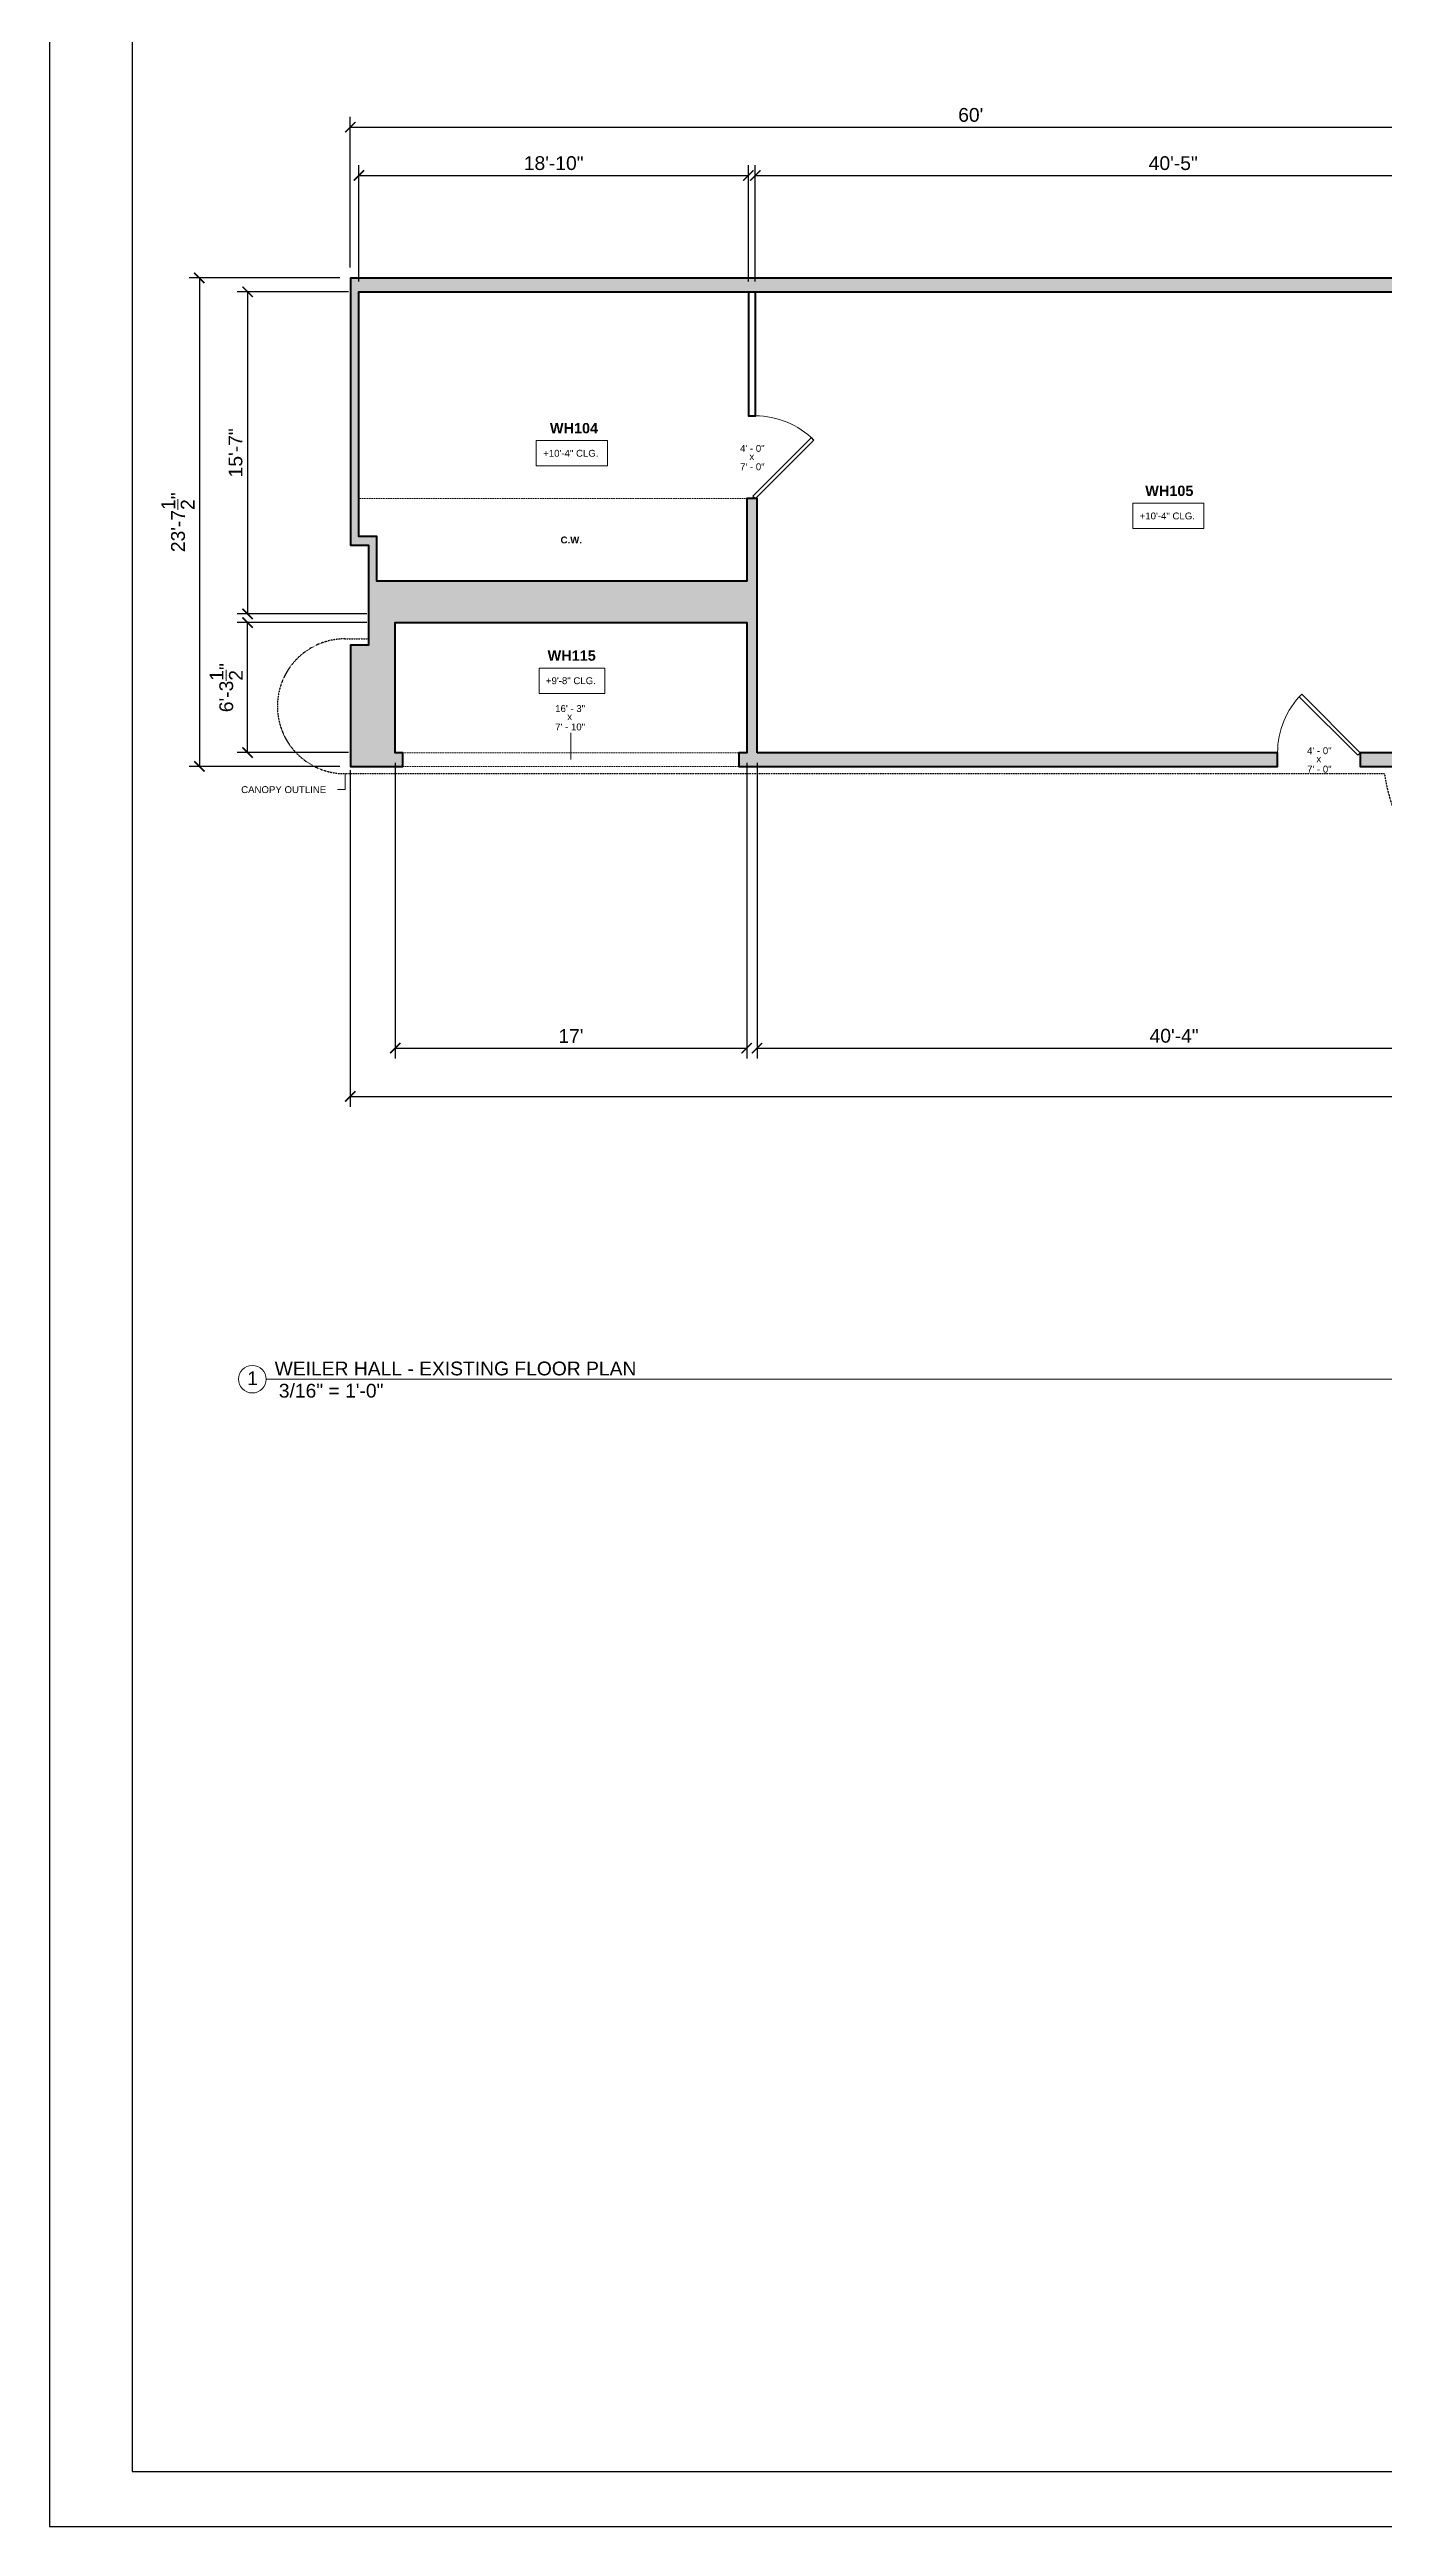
# Model space of a CAD drawing. Header units: inches. Extents: x -2078 to 106214, y -964 to 6385.
# Drawn here: x 75470 to 76244, y 2929 to 4366 of the extents above; entities that cross this region are included whole.
import ezdxf

# ---------------------------------------------------------------- set-up
doc = ezdxf.new("R2010")
doc.units = ezdxf.units.IN
doc.header["$MEASUREMENT"] = 0
doc.linetypes.add('HIDDEN2', pattern=[0.1875, 0.125, -0.0625])
for name, color, linetype, lineweight in [('A-ANNO', 2, 'Continuous', 5), ('A-ANNO-DIMS', 1, 'Continuous', 9), ('A-CASE', 4, 'Continuous', 9), ('A-DOOR', 1, 'Continuous', 18), ('A-HIDDEN', 2, 'HIDDEN2', 18), ('A-WALL', 3, 'Continuous', 40)]:
    doc.layers.add(name, color=color, linetype=linetype, lineweight=lineweight)
doc.layers.add('A-HATCH', color=9, linetype='Continuous')
doc.layers.add('A-TB', color=7, linetype='Continuous')
doc.styles.add('Arial_1', font='arial.ttf', dxfattribs={"height": 0.0625})
doc.styles.add('Arial_2', font='arial.ttf', dxfattribs={"height": 3})
doc.styles.add('Arial_3', font='arial.ttf', dxfattribs={"height": 0.125})
doc.styles.add('Arial_B', font='arialbd.ttf', dxfattribs={"height": 4.5})
doc.styles.add('Arial_B_1', font='arialbd.ttf', dxfattribs={"height": 3})
doc.styles.add('Jay Cad', font='arial.ttf', dxfattribs={"height": 0.125})
doc.dimstyles.new('Jay Cad - DIMS', dxfattribs={"dimtxt": 0.125, "dimasz": 0.09375, "dimexe": 0.09375, "dimexo": 0.09375, "dimgap": 0.046875, "dimtad": 1, "dimdec": 1, "dimzin": 0, "dimdsep": 46, "dimlunit": 4, "dimtxsty": 'Jay Cad', "dimblk": 'ARCHTICK', "dimcen": 0.09, "dimclrd": 1, "dimclre": 1, "dimclrt": 256, "dimadec": 0, "dimazin": 0, "dimtfac": 1, "dimtdec": 1, "dimtofl": 0, "dimtmove": 1, "dimatfit": 3, "dimfxl": 1, "dimtolj": 1, "dimtzin": 0, "dimarcsym": 0})

# ---------------------------------------------------------------- blocks, each defined once
blk = doc.blocks.new('JC_DOOR_SINGLE PANEL - SINGLE DOOR-1473897-Weiler Hall - Main Floor Plan Existing')
at = {"layer": 'A-DOOR', "lineweight": 30}
for p, q in [((-9.9, 37.9), (-11.4, 36.5)), ((-11.4, 36.5), (22.6, 2.6)), ((24, 4), (-9.9, 37.9)), ((22.6, 2.6), (24, 4))]:
    blk.add_line(p, q, dxfattribs=at)
at = {"layer": 'A-DOOR', "lineweight": 9}
blk.add_arc((24, 4), 48, 135, 180, dxfattribs=at)
blk = doc.blocks.new('JC_OPENING DOOR - OPENING DOOR-1475725-Weiler Hall - Main Floor Plan Existing')
at = {"linetype": 'HIDDEN2'}
for p, q in [((97.2, 4), (-97.8, 4)), ((-97.8, -4), (97.2, -4))]:
    blk.add_line(p, q, dxfattribs=at)
for p, q in [((-97.8, 4), (-97.8, -4)), ((97.2, -4), (97.2, 4))]:
    blk.add_line(p, q)
blk = doc.blocks.new('JC_DOOR_SINGLE PANEL - SINGLE DOOR-1488024-Weiler Hall - Main Floor Plan Existing')
at = {"layer": 'A-DOOR', "lineweight": 30}
for p, q in [((-9.9, 35.9), (-11.4, 34.5)), ((-11.4, 34.5), (22.6, 0.6)), ((24, 2), (-9.9, 35.9)), ((22.6, 0.6), (24, 2))]:
    blk.add_line(p, q, dxfattribs=at)
at = {"layer": 'A-DOOR', "lineweight": 9}
blk.add_arc((24, 2), 48, 135, 180, dxfattribs=at)
blk = doc.blocks.new('JC- existing door Tag_quad - JC- existing door Tag_quad-839775-Weiler Hall - Main Floor Plan Existing')
at = {"layer": 'A-ANNO', "insert": (-0.023, 0.038), "char_height": 0.0625, "width": 0.0505, "attachment_point": 1, "style": 'Arial_1', "bg_fill": 3, "box_fill_scale": 1.25, "bg_fill_color": 256, "bg_fill_true_color": 13158600, "bg_fill_transparency": 0}
blk.add_mtext('x', dxfattribs=at)
blk = doc.blocks.new('_ArchTick')
at = {"color": 0, "linetype": 'ByBlock', "const_width": 0.15}
blk.add_lwpolyline([(-0.5, -0.5), (0.5, 0.5)], dxfattribs=at)
blk = doc.blocks.new('*D2833')
at = {"layer": 'A-ANNO-DIMS', "color": 1, "lineweight": -2, "transparency": 16777216}
for p, q in [((75653.9, 4033.7), (75578.8, 4033.7)), ((75584.8, 3958.2), (75584.8, 4033.7)), ((75643.4, 3958.2), (75578.8, 3958.2))]:
    blk.add_line(p, q, dxfattribs=at)
at = {"layer": 'Defpoints', "color": 0, "transparency": 16777216}
for p in [(75584.8, 4033.7), (75659.9, 4033.7), (75649.4, 3958.2)]:
    blk.add_point(p, dxfattribs=at)
at = {"layer": 'A-ANNO-DIMS', "color": 1, "lineweight": -2, "transparency": 16777216, "xscale": 6, "yscale": 6, "zscale": 6}
for p, rotation in [((75584.8, 4033.7), 90), ((75584.8, 3958.2), 270)]:
    blk.add_blockref('_ArchTick', p, dxfattribs=dict(at, rotation=rotation))
at = {"layer": 'A-ANNO-DIMS', "color": 2, "transparency": 16777216, "insert": (75572.4, 3995.9), "char_height": 8, "width": 0.883, "attachment_point": 5, "rotation": 90, "style": 'Jay Cad'}
blk.add_mtext('\\A1;6\'-3{\\H1x;\\S1/2;}"', dxfattribs=at)
blk = doc.blocks.new('*D2834')
at = {"layer": 'A-ANNO-DIMS', "color": 1, "lineweight": -2, "transparency": 16777216}
for p, q in [((75643.4, 4225.7), (75578.8, 4225.7)), ((75584.8, 4225.7), (75584.8, 4038.7)), ((75653.9, 4038.7), (75578.8, 4038.7))]:
    blk.add_line(p, q, dxfattribs=at)
at = {"layer": 'Defpoints', "color": 0, "transparency": 16777216}
for p in [(75649.4, 4225.7), (75584.8, 4038.7), (75659.9, 4038.7)]:
    blk.add_point(p, dxfattribs=at)
at = {"layer": 'A-ANNO-DIMS', "color": 1, "lineweight": -2, "transparency": 16777216, "xscale": 6, "yscale": 6, "zscale": 6}
for p, rotation in [((75584.8, 4225.7), 90), ((75584.8, 4038.7), 270)]:
    blk.add_blockref('_ArchTick', p, dxfattribs=dict(at, rotation=rotation))
at = {"layer": 'A-ANNO-DIMS', "color": 2, "transparency": 16777216, "insert": (75577.8, 4132.2), "char_height": 8, "width": 0.65, "attachment_point": 5, "rotation": 90, "style": 'Jay Cad'}
blk.add_mtext('\\A1;15\'-7"', dxfattribs=at)
blk = doc.blocks.new('*D2839')
at = {"layer": 'A-ANNO-DIMS', "color": 1, "lineweight": -2, "transparency": 16777216}
for p, q in [((75638.4, 4233.7), (75550.8, 4233.7)), ((75556.8, 4233.7), (75556.8, 3950.2)), ((75638.4, 3950.2), (75550.8, 3950.2))]:
    blk.add_line(p, q, dxfattribs=at)
at = {"layer": 'Defpoints', "color": 0, "transparency": 16777216}
for p in [(75644.4, 4233.7), (75556.8, 3950.2), (75644.4, 3950.2)]:
    blk.add_point(p, dxfattribs=at)
at = {"layer": 'A-ANNO-DIMS', "color": 1, "lineweight": -2, "transparency": 16777216, "xscale": 6, "yscale": 6, "zscale": 6}
for p, rotation in [((75556.8, 4233.7), 90), ((75556.8, 3950.2), 270)]:
    blk.add_blockref('_ArchTick', p, dxfattribs=dict(at, rotation=rotation))
at = {"layer": 'A-ANNO-DIMS', "color": 2, "transparency": 16777216, "insert": (75544.4, 4091.9), "char_height": 8, "width": 0.998, "attachment_point": 5, "rotation": 90, "style": 'Jay Cad'}
blk.add_mtext('\\A1;23\'-7{\\H1x;\\S1/2;}"', dxfattribs=at)
blk = doc.blocks.new('*D2840')
at = {"layer": 'A-ANNO-DIMS', "color": 1, "lineweight": -2, "transparency": 16777216}
for p, q in [((75879.4, 4231.7), (75879.4, 4299.2)), ((76364.4, 4246.2), (76364.4, 4299.2)), ((75879.4, 4293.2), (76364.4, 4293.2))]:
    blk.add_line(p, q, dxfattribs=at)
at = {"layer": 'Defpoints', "color": 0, "transparency": 16777216}
for p in [(76364.4, 4293.2), (76364.4, 4240.2), (75879.4, 4225.7)]:
    blk.add_point(p, dxfattribs=at)
at = {"layer": 'A-ANNO-DIMS', "color": 1, "lineweight": -2, "transparency": 16777216, "xscale": 6, "yscale": 6, "zscale": 6, "rotation": 180}
blk.add_blockref('_ArchTick', (75879.4, 4293.2), dxfattribs=at)
at = {"layer": 'A-ANNO-DIMS', "color": 1, "lineweight": -2, "transparency": 16777216, "xscale": 6, "yscale": 6, "zscale": 6}
blk.add_blockref('_ArchTick', (76364.4, 4293.2), dxfattribs=at)
at = {"layer": 'A-ANNO-DIMS', "color": 2, "transparency": 16777216, "insert": (76121.9, 4300.3), "char_height": 8, "width": 0.65, "attachment_point": 5, "style": 'Jay Cad'}
blk.add_mtext('\\A1;40\'-5"', dxfattribs=at)
blk = doc.blocks.new('*D2841')
at = {"layer": 'A-ANNO-DIMS', "color": 1, "lineweight": -2, "transparency": 16777216}
for p, q in [((75649.4, 4231.7), (75649.4, 4299.2)), ((75875.4, 4231.7), (75875.4, 4299.2)), ((75649.4, 4293.2), (75875.4, 4293.2))]:
    blk.add_line(p, q, dxfattribs=at)
at = {"layer": 'Defpoints', "color": 0, "transparency": 16777216}
for p in [(75875.4, 4293.2), (75649.4, 4225.7), (75875.4, 4225.7)]:
    blk.add_point(p, dxfattribs=at)
at = {"layer": 'A-ANNO-DIMS', "color": 1, "lineweight": -2, "transparency": 16777216, "xscale": 6, "yscale": 6, "zscale": 6, "rotation": 180}
blk.add_blockref('_ArchTick', (75649.4, 4293.2), dxfattribs=at)
at = {"layer": 'A-ANNO-DIMS', "color": 1, "lineweight": -2, "transparency": 16777216, "xscale": 6, "yscale": 6, "zscale": 6}
blk.add_blockref('_ArchTick', (75875.4, 4293.2), dxfattribs=at)
at = {"layer": 'A-ANNO-DIMS', "color": 2, "transparency": 16777216, "insert": (75762.4, 4300.3), "char_height": 8, "width": 0.765, "attachment_point": 5, "style": 'Jay Cad'}
blk.add_mtext('\\A1;18\'-10"', dxfattribs=at)
blk = doc.blocks.new('*D2843')
at = {"layer": 'A-ANNO-DIMS', "color": 1, "lineweight": -2, "transparency": 16777216}
for p, q in [((75644.4, 4239.7), (75644.4, 4327.2)), ((75644.4, 4321.2), (76364.4, 4321.2)), ((76364.4, 4246.2), (76364.4, 4327.2))]:
    blk.add_line(p, q, dxfattribs=at)
at = {"layer": 'Defpoints', "color": 0, "transparency": 16777216}
for p in [(76364.4, 4321.2), (75644.4, 4233.7), (76364.4, 4240.2)]:
    blk.add_point(p, dxfattribs=at)
at = {"layer": 'A-ANNO-DIMS', "color": 1, "lineweight": -2, "transparency": 16777216, "xscale": 6, "yscale": 6, "zscale": 6, "rotation": 180}
blk.add_blockref('_ArchTick', (75644.4, 4321.2), dxfattribs=at)
at = {"layer": 'A-ANNO-DIMS', "color": 1, "lineweight": -2, "transparency": 16777216, "xscale": 6, "yscale": 6, "zscale": 6}
blk.add_blockref('_ArchTick', (76364.4, 4321.2), dxfattribs=at)
at = {"layer": 'A-ANNO-DIMS', "color": 2, "transparency": 16777216, "insert": (76004.4, 4328.3), "char_height": 8, "width": 0.65, "attachment_point": 5, "style": 'Jay Cad'}
blk.add_mtext("\\A1;60'", dxfattribs=at)
blk = doc.blocks.new('*D2844')
at = {"layer": 'A-ANNO-DIMS', "color": 1, "lineweight": -2, "transparency": 16777216}
for p, q in [((75644.4, 3948), (75644.4, 3752.7)), ((78153.4, 3944.2), (78153.4, 3752.7)), ((75644.4, 3758.7), (78153.4, 3758.7))]:
    blk.add_line(p, q, dxfattribs=at)
at = {"layer": 'Defpoints', "color": 0, "transparency": 16777216}
for p in [(75644.4, 3954), (78153.4, 3950.2), (78153.4, 3758.7)]:
    blk.add_point(p, dxfattribs=at)
at = {"layer": 'A-ANNO-DIMS', "color": 1, "lineweight": -2, "transparency": 16777216, "xscale": 6, "yscale": 6, "zscale": 6, "rotation": 180}
blk.add_blockref('_ArchTick', (75644.4, 3758.7), dxfattribs=at)
at = {"layer": 'A-ANNO-DIMS', "color": 1, "lineweight": -2, "transparency": 16777216, "xscale": 6, "yscale": 6, "zscale": 6}
blk.add_blockref('_ArchTick', (78153.4, 3758.7), dxfattribs=at)
at = {"layer": 'A-ANNO-DIMS', "color": 2, "transparency": 16777216, "insert": (76898.9, 3765.8), "char_height": 8, "width": 0.765, "attachment_point": 5, "style": 'Jay Cad'}
blk.add_mtext('\\A1;209\'-1"', dxfattribs=at)
blk = doc.blocks.new('*D2817')
at = {"layer": 'A-ANNO-DIMS', "color": 1, "lineweight": -2, "transparency": 16777216}
for p, q in [((75670.4, 3952.2), (75670.4, 3780.7)), ((75874.4, 3952.2), (75874.4, 3780.7)), ((75670.4, 3786.7), (75874.4, 3786.7))]:
    blk.add_line(p, q, dxfattribs=at)
at = {"layer": 'Defpoints', "color": 0, "transparency": 16777216}
for p in [(75670.4, 3958.2), (75874.4, 3958.2), (75874.4, 3786.7)]:
    blk.add_point(p, dxfattribs=at)
at = {"layer": 'A-ANNO-DIMS', "color": 1, "lineweight": -2, "transparency": 16777216, "xscale": 6, "yscale": 6, "zscale": 6, "rotation": 180}
blk.add_blockref('_ArchTick', (75670.4, 3786.7), dxfattribs=at)
at = {"layer": 'A-ANNO-DIMS', "color": 1, "lineweight": -2, "transparency": 16777216, "xscale": 6, "yscale": 6, "zscale": 6}
blk.add_blockref('_ArchTick', (75874.4, 3786.7), dxfattribs=at)
at = {"layer": 'A-ANNO-DIMS', "color": 2, "transparency": 16777216, "insert": (75772.4, 3793.7), "char_height": 8, "width": 0.65, "attachment_point": 5, "style": 'Jay Cad'}
blk.add_mtext("\\A1;17'", dxfattribs=at)
blk = doc.blocks.new('*D2818')
at = {"layer": 'A-ANNO-DIMS', "color": 1, "lineweight": -2, "transparency": 16777216}
for p, q in [((75880.4, 3952.2), (75880.4, 3780.7)), ((76364.4, 3827.5), (76364.4, 3780.7)), ((75880.4, 3786.7), (76364.4, 3786.7))]:
    blk.add_line(p, q, dxfattribs=at)
at = {"layer": 'Defpoints', "color": 0, "transparency": 16777216}
for p in [(75880.4, 3958.2), (76364.4, 3833.5), (76364.4, 3786.7)]:
    blk.add_point(p, dxfattribs=at)
at = {"layer": 'A-ANNO-DIMS', "color": 1, "lineweight": -2, "transparency": 16777216, "xscale": 6, "yscale": 6, "zscale": 6, "rotation": 180}
blk.add_blockref('_ArchTick', (75880.4, 3786.7), dxfattribs=at)
at = {"layer": 'A-ANNO-DIMS', "color": 1, "lineweight": -2, "transparency": 16777216, "xscale": 6, "yscale": 6, "zscale": 6}
blk.add_blockref('_ArchTick', (76364.4, 3786.7), dxfattribs=at)
at = {"layer": 'A-ANNO-DIMS', "color": 2, "transparency": 16777216, "insert": (76122.4, 3793.8), "char_height": 8, "width": 0.65, "attachment_point": 5, "style": 'Jay Cad'}
blk.add_mtext('\\A1;40\'-4"', dxfattribs=at)
blk = doc.blocks.new('JC_TB_48x36 - JC_TB_3624-1264225-Floor Plans')
at = {"layer": 'A-TB'}
for p, q in [((-0.003, 24.012), (-0.003, -11.988)), ((0.747, 23.512), (0.747, -11.488)), ((0.747, -11.488), (47.497, -11.488)), ((-0.003, -11.988), (47.997, -11.988))]:
    blk.add_line(p, q, dxfattribs=at)
blk = doc.blocks.new('Viewport - View Title-2281-Floor Plans')
at = {"layer": 'A-ANNO'}
for start, end in [(0, 180), (180, 360)]:
    blk.add_arc((-0.125, 0), 0.125, start, end, dxfattribs=at)

msp = doc.modelspace()

# ---------------------------------------------------------------- linework, layer by layer
at = {"layer": 'A-ANNO'}
for p, q in [((75641.437, 3946.004), (75641.437, 3936.719)), ((75641.437, 3936.719), (75637.173, 3936.719))]:
    msp.add_line(p, q, dxfattribs=at)
at = {"layer": 'A-ANNO', "color": 250}
msp.add_line((75637.173, 3936.719), (75637.008, 3936.719), dxfattribs=at)
at = {"layer": 'A-CASE', "linetype": 'HIDDEN2'}
msp.add_line((75873.93, 4105.652), (75649.43, 4105.652), dxfattribs=at)
at = {"layer": 'A-HIDDEN', "lineweight": 30}
msp.add_line((75641.242, 4024.24), (75654.861, 4024.24), dxfattribs=at)
for centre, radius, start, end in [((75641.242, 3985.115), 39.125, 90, 270), ((76353.966, 3962.631), 110.778, 188.639688, 271.27451)]:
    msp.add_arc(centre, radius, start, end, dxfattribs=at)

# ---------------------------------------------------------------- block references
at = {"layer": 'A-DOOR'}
msp.add_blockref('JC_OPENING DOOR - OPENING DOOR-1475725-Weiler Hall - Main Floor Plan Existing', (75772.684, 3954.152), dxfattribs=at)

# ---------------------------------------------------------------- texts
at = {"layer": 'A-ANNO', "attachment_point": 1}
for s, insert, char_height, width, style in [('WH104', (75760.211, 4149.527), 6, 59.388, 'Arial_B'), ('WH105', (76105.651, 4113.151), 6, 59.388, 'Arial_B'), ('\\pi30.90944;WH115', (75727.97, 4017.527), 6, 89.486, 'Arial_B'), ('CANOPY OUTLINE', (75581.054, 3938.719), 4, 61.61, 'Arial_2'), ('1', (75584.559, 3599.09), 8, 7.474, 'Arial_3'), ('WEILER HALL - EXISTING FLOOR PLAN', (75600.5, 3604.758), 8, 223.614, 'Arial_3'), (' 3/16" = 1\'-0"', (75599.81, 3591.862), 8, 77.366, 'Arial_3')]:
    msp.add_mtext(s, dxfattribs=dict(at, insert=insert, char_height=char_height, width=width, style=style))
at = {"layer": 'A-ANNO', "char_height": 4, "attachment_point": 1, "style": 'Arial_2', "bg_fill": 3, "box_fill_scale": 1.25, "bg_fill_color": 256, "bg_fill_true_color": 13158600, "bg_fill_transparency": 0}
for s, insert, width in [('+10\'-4" CLG.', (75756.303, 4133.943), 40.198), ('4\' - 0"', (75870.557, 4136.789), 17.978), ('+10\'-4" CLG.', (76102.397, 4097.567), 40.198), ('+9\'-8" CLG.', (75757.891, 4001.943), 36.36), ('16\' - 3"', (75763.278, 3985.788), 21.816), ('4\' - 0"', (76199.557, 3961.289), 17.978)]:
    msp.add_mtext(s, dxfattribs=dict(at, insert=insert, width=width))

# ---------------------------------------------------------------- dimensions: what is measured, and where the dimension line sits
at = {"layer": 'A-ANNO-DIMS'}
for base, p1, p2, picture, middle in [((76364.43, 4321.205), (75644.43, 4233.652), (76364.43, 4240.152), '*D2843', (76004.43, 4328.289)), ((75875.43, 4293.205), (75649.43, 4225.652), (75875.43, 4225.652), '*D2841', (75762.43, 4300.289)), ((76364.43, 4293.205), (75879.43, 4225.652), (76364.43, 4240.152), '*D2840', (76121.93, 4300.289)), ((75874.43, 3786.729), (75670.43, 3958.152), (75874.43, 3958.152), '*D2817', (75772.43, 3793.745))]:
    dim = msp.add_linear_dim(base=base, p1=p1, p2=p2, dimstyle='Jay Cad - DIMS', override={"dimclrt": 2}, dxfattribs=at)
    dim.commit()
    dim.dimension.update_dxf_attribs({"geometry": picture, "text_midpoint": middle})
for base, p1, p2, picture, middle in [((75556.849, 3950.152), (75644.43, 4233.652), (75644.43, 3950.152), '*D2839', (75544.412, 4091.902)), ((75584.849, 4038.652), (75649.43, 4225.652), (75659.861, 4038.652), '*D2834', (75577.764, 4132.152)), ((75584.849, 4033.652), (75649.43, 3958.152), (75659.861, 4033.652), '*D2833', (75572.412, 3995.902))]:
    dim = msp.add_linear_dim(base=base, p1=p1, p2=p2, angle=90, dimstyle='Jay Cad - DIMS', override={"dimclrt": 2}, dxfattribs=at)
    dim.commit()
    dim.dimension.update_dxf_attribs({"geometry": picture, "text_midpoint": middle})

# ---------------------------------------------------------------- next in the draw order: linework, layer by layer
at = {"layer": 'A-ANNO', "flags": 128}
for points in [[(75752.303, 4139.276), (75793.639, 4139.276), (75793.639, 4124.599), (75752.303, 4124.599)], [(76098.397, 4102.9), (76139.733, 4102.9), (76139.733, 4088.223), (76098.397, 4088.223)], [(75753.891, 4007.276), (75792.051, 4007.276), (75792.051, 3992.599), (75753.891, 3992.599)]]:
    msp.add_lwpolyline(points, close=True, dxfattribs=at)

# ---------------------------------------------------------------- next in the draw order: texts
at = {"layer": 'A-ANNO', "char_height": 4, "attachment_point": 1, "style": 'Arial_2', "bg_fill": 3, "box_fill_scale": 1.25, "bg_fill_color": 256, "bg_fill_true_color": 13158600, "bg_fill_transparency": 0}
for s, insert, width in [('7\' - 0"', (75870.557, 4126.108), 17.978), ('7\' - 10"', (75763.278, 3975.107), 21.816), ('7\' - 0"', (76199.557, 3950.608), 17.978)]:
    msp.add_mtext(s, dxfattribs=dict(at, insert=insert, width=width))

# ---------------------------------------------------------------- next in the draw order: hatches: boundary and pattern name
at = {"layer": 'A-HATCH'}
h = msp.add_hatch(color=256, dxfattribs=at)
h.dxf.hatch_style = 1
h.paths.add_polyline_path([(76714.365, 4091.893), (76711.412, 4090.578), (76711.068, 4090.486), (76712.362, 4085.657), (76713.087, 4085.851), (76716.398, 4087.325)])
h.paths.add_polyline_path([(76565.93, 4232.152), (76527.93, 4232.152), (76527.93, 4229.152), (76565.93, 4229.152)], flags=17)
h.paths.add_polyline_path([(75880.43, 4105.652), (75874.43, 4105.652), (75874.43, 4057.652), (75659.861, 4057.652), (75659.861, 4083.652), (75649.43, 4083.652), (75649.43, 4225.652), (76364.43, 4225.652), (76364.43, 3958.152), (76230.43, 3958.152), (76230.43, 3950.152), (76648.43, 3950.152), (76648.43, 3962.152), (76374.43, 3962.152), (76374.43, 4092.652), (76386.93, 4092.652), (76386.93, 4098.652), (76374.43, 4098.652), (76374.43, 4229.152), (76432.93, 4229.152), (76432.93, 4240.152), (76364.43, 4240.152), (76364.43, 4233.652), (75644.43, 4233.652), (75644.43, 4078.652), (75654.861, 4078.652), (75654.861, 4020.652), (75644.43, 4020.652), (75644.43, 3950.152), (75674.861, 3950.152), (75674.861, 3958.152), (75670.43, 3958.152), (75670.43, 4033.652), (75874.43, 4033.652), (75874.43, 3958.152), (75869.861, 3958.152), (75869.861, 3950.152), (76182.43, 3950.152), (76182.43, 3958.152), (75880.43, 3958.152)])
h.paths.add_polyline_path([(76486.93, 4240.152), (76470.93, 4240.152), (76470.93, 4229.152), (76486.93, 4229.152)], flags=17)
h.paths.add_polyline_path([(76527.93, 4240.152), (76524.93, 4240.152), (76524.93, 4229.152), (76527.93, 4229.152)], flags=17)
h.paths.add_polyline_path([(76539.93, 4229.152), (76533.93, 4229.152), (76533.93, 4098.652), (76531.93, 4098.652), (76531.93, 4092.652), (76539.93, 4092.652), (76539.93, 4102.79), (76569.942, 4087.633), (76573.101, 4086.869), (76574.276, 4091.729), (76571.68, 4092.357), (76539.93, 4108.392)], flags=17)
h.paths.add_polyline_path([(76617.969, 4240.152), (76565.93, 4240.152), (76565.93, 4229.152), (76617.969, 4229.152)], flags=17)
h.paths.add_polyline_path([(76495.93, 4098.652), (76482.93, 4098.652), (76482.93, 4092.652), (76495.93, 4092.652)], flags=17)
h.paths.add_polyline_path([(76969.43, 3962.152), (76940.43, 3962.152), (76940.43, 3974.034), (76934.43, 3974.034), (76934.43, 3962.152), (76684.43, 3962.152), (76684.43, 3950.152), (76969.43, 3950.152)])
h.paths.add_polyline_path([(76756.43, 4240.152), (76655.969, 4240.152), (76655.969, 4229.152), (76751.43, 4229.152), (76751.43, 4108.396), (76747.252, 4106.535), (76749.286, 4101.968), (76751.43, 4102.922), (76751.43, 4092.652), (76759.43, 4092.652), (76759.43, 4097.652), (76756.43, 4097.652)])
h.paths.add_polyline_path([(76887.43, 4240.152), (76833.43, 4240.152), (76833.43, 4229.152), (76887.43, 4229.152)])
h.paths.add_polyline_path([(76795.43, 4240.152), (76794.43, 4240.152), (76794.43, 4229.152), (76795.43, 4229.152)])
h.paths.add_polyline_path([(76940.43, 4240.152), (76925.43, 4240.152), (76925.43, 4229.152), (76934.43, 4229.152), (76934.43, 4097.652), (76913.43, 4097.652), (76913.43, 4092.652), (76934.43, 4092.652), (76934.43, 4010.034), (76940.43, 4010.034)])
h.paths.add_polyline_path([(76979.43, 4240.152), (76978.43, 4240.152), (76978.43, 4229.152), (76979.43, 4229.152)])
h.paths.add_polyline_path([(77092.93, 4240.152), (77013.93, 4240.152), (77013.93, 4169.034), (77020.93, 4169.034), (77020.93, 4229.152), (77078.93, 4229.152), (77078.93, 4108.998), (77020.93, 4108.998), (77020.93, 4133.034), (77013.93, 4133.034), (77013.93, 4024.034), (77020.93, 4024.034), (77020.93, 4103.998), (77078.93, 4103.998), (77078.93, 3962.152), (77047.43, 3962.152), (77047.43, 3986.034), (77020.93, 3986.034), (77020.93, 3988.034), (77013.93, 3988.034), (77013.93, 3981.034), (77042.43, 3981.034), (77042.43, 3962.152), (77041.43, 3962.152), (77041.43, 3950.152), (77102.93, 3950.152), (77102.93, 3962.152), (77092.93, 3962.152), (77092.93, 4200.152), (77129.93, 4200.152), (77129.93, 4211.152), (77092.93, 4211.152)])
h.paths.add_polyline_path([(76817.43, 4097.652), (76795.43, 4097.652), (76795.43, 4092.652), (76817.43, 4092.652)])
h.paths.add_polyline_path([(77356.93, 3962.152), (77138.93, 3962.152), (77138.93, 3950.152), (77356.93, 3950.152)])
h.paths.add_polyline_path([(77221.93, 4211.152), (77205.93, 4211.152), (77205.93, 4200.152), (77221.93, 4200.152)])
h.paths.add_polyline_path([(77313.93, 4211.152), (77297.93, 4211.152), (77297.93, 4200.152), (77313.93, 4200.152)])
h.paths.add_polyline_path([(77458.93, 4211.152), (77389.93, 4211.152), (77389.93, 4200.152), (77430.93, 4200.152), (77430.93, 3962.152), (77392.93, 3962.152), (77392.93, 3950.152), (77693.93, 3950.152), (77693.93, 3962.152), (77443.93, 3962.152), (77443.93, 4200.152), (77458.93, 4200.152)])
h.paths.add_polyline_path([(77497.93, 4211.152), (77496.93, 4211.152), (77496.93, 4200.152), (77497.93, 4200.152)], flags=17)
h.paths.add_polyline_path([(77551.93, 4211.152), (77535.93, 4211.152), (77535.93, 4200.152), (77551.93, 4200.152)], flags=17)
h.paths.add_polyline_path([(77644.93, 4211.152), (77628.93, 4211.152), (77628.93, 4200.152), (77644.93, 4200.152)], flags=17)
h.paths.add_polyline_path([(77590.93, 4211.152), (77589.93, 4211.152), (77589.93, 4200.152), (77590.93, 4200.152)], flags=17)
h.paths.add_polyline_path([(77683.93, 4211.152), (77682.93, 4211.152), (77682.93, 4200.152), (77683.93, 4200.152)], flags=17)
h.paths.add_polyline_path([(77829.93, 4211.152), (77721.93, 4211.152), (77721.93, 4200.152), (77793.93, 4200.152), (77793.93, 4186.652), (77692.93, 4186.652), (77692.93, 4082.485), (77696.93, 4082.485), (77696.93, 4182.652), (77793.93, 4182.652), (77793.93, 4046.652), (77733.654, 4046.652), (77733.654, 4042.652), (77793.93, 4042.652), (77793.93, 3962.152), (77753.93, 3962.152), (77753.93, 3950.152), (77817.93, 3950.152), (77817.93, 3962.152), (77806.93, 3962.152), (77806.93, 4055.152), (77821.43, 4055.152), (77821.43, 4060.152), (77806.93, 4060.152), (77806.93, 4200.152), (77829.93, 4200.152)])
h.paths.add_polyline_path([(77697.654, 4046.652), (77696.93, 4046.652), (77696.93, 4052.485), (77692.93, 4052.485), (77692.93, 4042.652), (77697.654, 4042.652)], flags=17)
h.paths.add_polyline_path([(77875.43, 4060.152), (77857.43, 4060.152), (77857.43, 4055.152), (77875.43, 4055.152)])
h.paths.add_polyline_path([(77920.43, 4105.632), (77923.43, 4105.632), (77923.43, 4110.632), (77920.43, 4110.632), (77920.43, 4200.152), (77922.555, 4200.152), (77922.555, 4211.152), (77906.93, 4211.152), (77906.93, 4200.152), (77915.43, 4200.152), (77915.43, 4060.152), (77911.43, 4060.152), (77911.43, 4055.152), (77920.43, 4055.152)])
h.paths.add_polyline_path([(77868.93, 4211.152), (77867.93, 4211.152), (77867.93, 4200.152), (77868.93, 4200.152)])
h.paths.add_polyline_path([(77961.555, 4211.152), (77960.555, 4211.152), (77960.555, 4200.152), (77961.555, 4200.152)])
h.paths.add_polyline_path([(78015.18, 4211.152), (77999.555, 4211.152), (77999.555, 4200.152), (78015.134, 4200.152)])
h.paths.add_polyline_path([(77997.43, 4200.152), (77992.43, 4200.152), (77992.43, 4110.632), (77983.43, 4110.632), (77983.43, 4105.632), (78000.43, 4105.632), (78000.43, 4110.632), (77997.43, 4110.632)])
h.paths.add_polyline_path([(78054.18, 4211.152), (78053.18, 4211.152), (78053.18, 4200.152), (78054.18, 4200.152)])
h.paths.add_polyline_path([(78069.43, 4200.152), (78065.43, 4200.152), (78065.43, 4110.632), (78060.43, 4110.632), (78060.43, 4105.632), (78072.43, 4105.632), (78072.43, 4110.632), (78069.43, 4110.632)])
h.paths.add_polyline_path([(78153.43, 4211.152), (78092.18, 4211.152), (78092.18, 4200.152), (78141.43, 4200.152), (78141.43, 4110.632), (78132.43, 4110.632), (78132.43, 4105.632), (78141.43, 4105.632), (78141.43, 3962.152), (78104.971, 3962.152), (78104.971, 3950.152), (78153.43, 3950.152)])
h.paths.add_polyline_path([(78070.971, 3962.152), (77851.93, 3962.152), (77851.93, 3950.152), (78070.971, 3950.152)])
h.paths.add_polyline_path([(76375.43, 3864.153), (76356.43, 3864.153), (76356.43, 3845.153), (76375.43, 3845.153)])
h.paths.add_polyline_path([(76493.93, 3864.153), (76474.93, 3864.153), (76474.93, 3845.153), (76493.93, 3845.153)])
h.paths.add_polyline_path([(76615.43, 3864.153), (76596.43, 3864.153), (76596.43, 3845.153), (76615.43, 3845.153)])
h.paths.add_polyline_path([(76735.93, 3864.153), (76716.93, 3864.153), (76716.93, 3845.153), (76735.93, 3845.153)])
h.paths.add_polyline_path([(76855.93, 3864.153), (76836.93, 3864.153), (76836.93, 3845.153), (76855.93, 3845.153)])
h.paths.add_polyline_path([(76972.93, 3864.153), (76953.93, 3864.153), (76953.93, 3845.153), (76972.93, 3845.153)])
h.paths.add_polyline_path([(77092.43, 3864.153), (77073.43, 3864.153), (77073.43, 3845.153), (77092.43, 3845.153)])
h.paths.add_polyline_path([(77209.43, 3864.153), (77190.43, 3864.153), (77190.43, 3845.153), (77209.43, 3845.153)])
h.paths.add_polyline_path([(77440.93, 3864.153), (77421.93, 3864.153), (77421.93, 3845.153), (77440.93, 3845.153)])
h.paths.add_polyline_path([(77557.93, 3864.153), (77538.93, 3864.153), (77538.93, 3845.153), (77557.93, 3845.153)])
h.paths.add_polyline_path([(77677.93, 3864.153), (77658.93, 3864.153), (77658.93, 3845.153), (77677.93, 3845.153)])
h.paths.add_polyline_path([(77798.93, 3864.153), (77779.93, 3864.153), (77779.93, 3845.153), (77798.93, 3845.153)])
h.paths.add_polyline_path([(77918.93, 3864.153), (77899.93, 3864.153), (77899.93, 3845.153), (77918.93, 3845.153)])
h.paths.add_polyline_path([(78038.93, 3864.153), (78019.93, 3864.153), (78019.93, 3845.153), (78038.93, 3845.153)])
h.paths.add_polyline_path([(78161.93, 3864.153), (78142.93, 3864.153), (78142.93, 3845.153), (78161.93, 3845.153)])

# ---------------------------------------------------------------- next in the draw order: linework, layer by layer
at = {"layer": 'A-ANNO'}
msp.add_line((75772.361, 3954.152), (75772.361, 3969.763), dxfattribs=at)
at = {"layer": 'A-HIDDEN', "lineweight": 30}
msp.add_line((76244.445, 3945.99), (75641.242, 3945.99), dxfattribs=at)

# ---------------------------------------------------------------- next in the draw order: block references
at = {"layer": 'A-DOOR', "rotation": 269.9999999999998}
msp.add_blockref('JC_DOOR_SINGLE PANEL - SINGLE DOOR-1488024-Weiler Hall - Main Floor Plan Existing', (75877.43, 4129.652), dxfattribs=at)
at = {"layer": 'A-DOOR'}
msp.add_blockref('JC_DOOR_SINGLE PANEL - SINGLE DOOR-1473897-Weiler Hall - Main Floor Plan Existing', (76206.43, 3954.152), dxfattribs=at)

# ---------------------------------------------------------------- next in the draw order: block references
at = {"layer": 'A-ANNO', "xscale": 64, "yscale": 64, "zscale": 64}
for p in [(75877.43, 4129.652), (75771.738, 3978.651), (76206.43, 3954.152)]:
    msp.add_blockref('JC- existing door Tag_quad - JC- existing door Tag_quad-839775-Weiler Hall - Main Floor Plan Existing', p, dxfattribs=at)

# ---------------------------------------------------------------- next in the draw order: dimensions: what is measured, and where the dimension line sits
at = {"layer": 'A-ANNO-DIMS'}
for base, p1, p2, picture, middle in [((78153.43, 3758.729), (75644.43, 3953.965), (78153.43, 3950.152), '*D2844', (76898.93, 3765.814)), ((76364.43, 3786.729), (75880.43, 3958.152), (76364.43, 3833.465), '*D2818', (76122.43, 3793.814))]:
    dim = msp.add_linear_dim(base=base, p1=p1, p2=p2, dimstyle='Jay Cad - DIMS', override={"dimclrt": 2}, dxfattribs=at)
    dim.commit()
    dim.dimension.update_dxf_attribs({"geometry": picture, "text_midpoint": middle})

# ---------------------------------------------------------------- next in the draw order: block references
at = {"layer": 'A-TB', "xscale": 64, "yscale": 64, "zscale": 64}
msp.add_blockref('JC_TB_48x36 - JC_TB_3624-1264225-Floor Plans', (75470.08, 3695.863), dxfattribs=at)

# ---------------------------------------------------------------- next in the draw order: linework, layer by layer
at = {"layer": 'A-ANNO', "lineweight": 9}
msp.add_line((75595.551, 3594.551), (78239.572, 3594.551), dxfattribs=at)
at = {"layer": 'A-WALL', "lineweight": 60}
for points in [[(76364.43, 4233.652), (75644.43, 4233.652), (75644.43, 4078.652), (75654.861, 4078.652), (75654.861, 4020.652), (75644.43, 4020.652), (75644.43, 3950.152), (75674.861, 3950.152), (75674.861, 3958.152), (75670.43, 3958.152), (75670.43, 4033.652), (75874.43, 4033.652), (75874.43, 3958.152), (75869.861, 3958.152), (75869.861, 3950.152), (76182.43, 3950.152), (76182.43, 3958.152), (75880.43, 3958.152)], [(75880.43, 3958.152), (75880.43, 4105.652), (75874.43, 4105.652), (75874.43, 4057.652), (75659.861, 4057.652), (75659.861, 4083.652), (75649.43, 4083.652), (75649.43, 4225.652), (76364.43, 4225.652)], [(75875.43, 4225.652), (75875.43, 4153.652), (75879.43, 4153.652), (75879.43, 4225.652)], [(76364.43, 3958.152), (76230.43, 3958.152), (76230.43, 3950.152), (76648.43, 3950.152)]]:
    msp.add_lwpolyline(points, dxfattribs=at)

# ---------------------------------------------------------------- next in the draw order: block references
at = {"layer": 'A-ANNO', "xscale": 64, "yscale": 64, "zscale": 64}
msp.add_blockref('Viewport - View Title-2281-Floor Plans', (75595.551, 3594.551), dxfattribs=at)

# ---------------------------------------------------------------- next in the draw order: texts
at = {"layer": 'A-ANNO', "insert": (75766.405, 4083.641), "char_height": 4, "width": 15.756, "attachment_point": 1, "style": 'Arial_B_1'}
msp.add_mtext('C.W.', dxfattribs=at)

doc.saveas('drawing.dxf')
